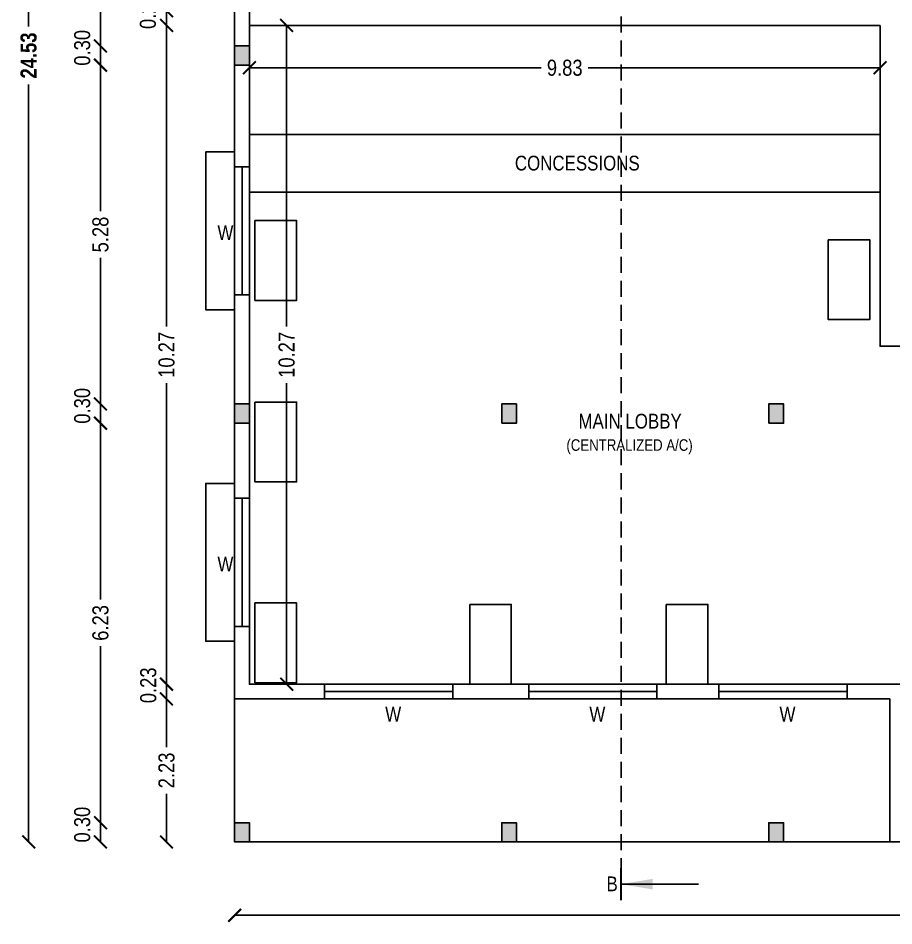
# Model space of a CAD drawing. Header units: metres. Extents: x 484 to 18344, y 10 to 2071.
# Drawn here: x 1567.18 to 1580.84, y 43.06 to 57.21 of the extents above; entities that cross this region are included whole.
import ezdxf
from ezdxf.enums import TextEntityAlignment as Align
from ezdxf.lldxf.tags import DXFTag

# ---------------------------------------------------------------- set-up
doc = ezdxf.new("R2010")
doc.units = ezdxf.units.M
doc.header["$MEASUREMENT"] = 0
doc.linetypes.add('HIDDEN', pattern=[0.375, 0.25, -0.125])
for name, color, linetype in [('0 @ 1 (1)', 7, 'Continuous'), ('0 @ 1 (2)', 7, 'Continuous'), ('BLK_1_FLR_0_CARPET_AREA', 10, 'Continuous'), ('BLK_1_FLR_0_DRINKING_WATER', 7, 'Continuous')]:
    doc.layers.add(name, color=color, linetype=linetype)
doc.layers.add('BLK_1_FLR_0_BLT_UP_AREA', color=1, linetype='Continuous', plot=False)
doc.styles.add('2', font='swissc.ttf', dxfattribs={"height": 0.23})
doc.styles.add('CODE', font='swissc.ttf', dxfattribs={"height": 0.25})
doc.styles.get("Standard").update_dxf_attribs({"font": 'swissc.ttf', "height": 0.23})
tags = doc.linetypes.add('00$1$HIDDEN', pattern=[0.375, 0.25, -0.125]).pattern_tags.tags
tags[6:7] = [DXFTag(74, 4), DXFTag(75, 0), DXFTag(340, '0'), DXFTag(46, 1.0), DXFTag(50, 0.0), DXFTag(44, 0.0), DXFTag(45, 0.0)]
tags[4:5] = [DXFTag(74, 4), DXFTag(75, 0), DXFTag(340, '0'), DXFTag(46, 1.0), DXFTag(50, 0.0), DXFTag(44, 0.0), DXFTag(45, 0.0)]
doc.dimstyles.new('OUTER', dxfattribs={"dimscale": 0, "dimtxt": 0.3, "dimasz": 0.18, "dimexe": 0.18, "dimexo": 0.0625, "dimgap": 0.09, "dimtad": 0, "dimzin": 0, "dimdsep": 46, "dimtxsty": 'CODE', "dimcen": 0.09, "dimse1": 1, "dimse2": 1, "dimclrd": 8, "dimclrt": 1, "dimadec": 0, "dimazin": 0, "dimtfac": 1, "dimtofl": 0, "dimtmove": 0, "dimatfit": 3, "dimfxl": 0, "dimtolj": 1, "dimtzin": 0, "dimarcsym": 0})

# ---------------------------------------------------------------- blocks, each defined once
blk = doc.blocks.new('_ArchTick')
at = {"const_width": 0.15}
blk.add_lwpolyline([(-0.5, -0.5), (0.5, 0.5)], dxfattribs=at)
blk = doc.blocks.new('*D236')
at = {"color": 0, "lineweight": -2}
for p, q in [((1570.789, 56.436), (1575.341, 56.436)), ((1580.623, 56.436), (1576.071, 56.436))]:
    blk.add_line(p, q, dxfattribs=at)
at = {"color": 0, "lineweight": -2, "xscale": 0.2, "yscale": 0.2, "zscale": 0.2, "rotation": 180}
blk.add_blockref('_ArchTick', (1570.789, 56.436), dxfattribs=at)
at = {"color": 0, "lineweight": -2, "xscale": 0.2, "yscale": 0.2, "zscale": 0.2}
blk.add_blockref('_ArchTick', (1580.623, 56.436), dxfattribs=at)
at = {"color": 0, "lineweight": -2, "insert": (1575.706, 56.436), "char_height": 0.25, "attachment_point": 5, "style": 'CODE'}
blk.add_mtext('\\A1;9.83', dxfattribs=at)
blk = doc.blocks.new('*D237')
at = {"color": 0, "lineweight": -2}
for p, q in [((1571.37, 57.096), (1571.37, 52.403)), ((1571.37, 46.826), (1571.37, 51.518))]:
    blk.add_line(p, q, dxfattribs=at)
at = {"color": 0, "lineweight": -2, "xscale": 0.2, "yscale": 0.2, "zscale": 0.2}
for p, rotation in [((1571.37, 57.096), 90), ((1571.37, 46.826), 270)]:
    blk.add_blockref('_ArchTick', p, dxfattribs=dict(at, rotation=rotation))
at = {"color": 0, "lineweight": -2, "insert": (1571.37, 51.961), "char_height": 0.25, "attachment_point": 5, "rotation": 90, "style": 'CODE'}
blk.add_mtext('\\A1;10.27', dxfattribs=at)
blk = doc.blocks.new('*D100')
at = {"color": 0, "lineweight": -2}
blk.add_line((1569.497, 46.826), (1569.497, 46.596), dxfattribs=at)
at = {"color": 0, "lineweight": -2, "xscale": 0.2, "yscale": 0.2, "zscale": 0.2}
for p, rotation in [((1569.497, 46.826), 90), ((1569.497, 46.596), 270)]:
    blk.add_blockref('_ArchTick', p, dxfattribs=dict(at, rotation=rotation))
at = {"color": 0, "lineweight": -2, "insert": (1569.213, 46.808), "char_height": 0.25, "attachment_point": 5, "rotation": 90, "style": 'CODE'}
blk.add_mtext('\\A1;0.23', dxfattribs=at)
blk = doc.blocks.new('*D101')
at = {"color": 0, "lineweight": -2}
for p, q in [((1569.497, 46.596), (1569.497, 45.844)), ((1569.497, 44.366), (1569.497, 45.117))]:
    blk.add_line(p, q, dxfattribs=at)
at = {"color": 0, "lineweight": -2, "xscale": 0.2, "yscale": 0.2, "zscale": 0.2}
for p, rotation in [((1569.497, 46.596), 90), ((1569.497, 44.366), 270)]:
    blk.add_blockref('_ArchTick', p, dxfattribs=dict(at, rotation=rotation))
at = {"color": 0, "lineweight": -2, "insert": (1569.497, 45.481), "char_height": 0.25, "attachment_point": 5, "rotation": 90, "style": 'CODE'}
blk.add_mtext('\\A1;2.23', dxfattribs=at)
blk = doc.blocks.new('*D107')
at = {"color": 0, "lineweight": -2}
for p, q in [((1568.467, 61.446), (1568.467, 59.479)), ((1568.467, 56.778), (1568.467, 58.745))]:
    blk.add_line(p, q, dxfattribs=at)
at = {"color": 0, "lineweight": -2, "xscale": 0.2, "yscale": 0.2, "zscale": 0.2}
for p, rotation in [((1568.467, 61.446), 90), ((1568.467, 56.778), 270)]:
    blk.add_blockref('_ArchTick', p, dxfattribs=dict(at, rotation=rotation))
at = {"color": 0, "lineweight": -2, "insert": (1568.467, 59.112), "char_height": 0.25, "attachment_point": 5, "rotation": 90, "style": 'CODE'}
blk.add_mtext('\\A1;4.67', dxfattribs=at)
blk = doc.blocks.new('*D108')
at = {"color": 0, "lineweight": -2}
blk.add_line((1568.467, 56.778), (1568.467, 56.478), dxfattribs=at)
at = {"color": 0, "lineweight": -2, "xscale": 0.2, "yscale": 0.2, "zscale": 0.2}
for p, rotation in [((1568.467, 56.778), 90), ((1568.467, 56.478), 270)]:
    blk.add_blockref('_ArchTick', p, dxfattribs=dict(at, rotation=rotation))
at = {"color": 0, "lineweight": -2, "insert": (1568.183, 56.748), "char_height": 0.25, "attachment_point": 5, "rotation": 90, "style": 'CODE'}
blk.add_mtext('\\A1;0.30', dxfattribs=at)
blk = doc.blocks.new('*D109')
at = {"color": 0, "lineweight": -2}
for p, q in [((1568.467, 56.478), (1568.467, 54.202)), ((1568.467, 51.196), (1568.467, 53.472))]:
    blk.add_line(p, q, dxfattribs=at)
at = {"color": 0, "lineweight": -2, "xscale": 0.2, "yscale": 0.2, "zscale": 0.2}
for p, rotation in [((1568.467, 56.478), 90), ((1568.467, 51.196), 270)]:
    blk.add_blockref('_ArchTick', p, dxfattribs=dict(at, rotation=rotation))
at = {"color": 0, "lineweight": -2, "insert": (1568.467, 53.837), "char_height": 0.25, "attachment_point": 5, "rotation": 90, "style": 'CODE'}
blk.add_mtext('\\A1;5.28', dxfattribs=at)
blk = doc.blocks.new('*D110')
at = {"color": 0, "lineweight": -2}
blk.add_line((1568.467, 51.196), (1568.467, 50.896), dxfattribs=at)
at = {"color": 0, "lineweight": -2, "xscale": 0.2, "yscale": 0.2, "zscale": 0.2}
for p, rotation in [((1568.467, 51.196), 90), ((1568.467, 50.896), 270)]:
    blk.add_blockref('_ArchTick', p, dxfattribs=dict(at, rotation=rotation))
at = {"color": 0, "lineweight": -2, "insert": (1568.183, 51.166), "char_height": 0.25, "attachment_point": 5, "rotation": 90, "style": 'CODE'}
blk.add_mtext('\\A1;0.30', dxfattribs=at)
blk = doc.blocks.new('*D111')
at = {"color": 0, "lineweight": -2}
for p, q in [((1568.467, 50.896), (1568.467, 48.145)), ((1568.467, 44.666), (1568.467, 47.417))]:
    blk.add_line(p, q, dxfattribs=at)
at = {"color": 0, "lineweight": -2, "xscale": 0.2, "yscale": 0.2, "zscale": 0.2}
for p, rotation in [((1568.467, 50.896), 90), ((1568.467, 44.666), 270)]:
    blk.add_blockref('_ArchTick', p, dxfattribs=dict(at, rotation=rotation))
at = {"color": 0, "lineweight": -2, "insert": (1568.467, 47.781), "char_height": 0.25, "attachment_point": 5, "rotation": 90, "style": 'CODE'}
blk.add_mtext('\\A1;6.23', dxfattribs=at)
blk = doc.blocks.new('*D112')
at = {"color": 0, "lineweight": -2}
blk.add_line((1568.467, 44.666), (1568.467, 44.366), dxfattribs=at)
at = {"color": 0, "lineweight": -2, "xscale": 0.2, "yscale": 0.2, "zscale": 0.2}
for p, rotation in [((1568.467, 44.666), 90), ((1568.467, 44.366), 270)]:
    blk.add_blockref('_ArchTick', p, dxfattribs=dict(at, rotation=rotation))
at = {"color": 0, "lineweight": -2, "insert": (1568.183, 44.636), "char_height": 0.25, "attachment_point": 5, "rotation": 90, "style": 'CODE'}
blk.add_mtext('\\A1;0.30', dxfattribs=at)
blk = doc.blocks.new('*D114')
at = {"color": 0, "lineweight": -2}
blk.add_line((1569.497, 57.326), (1569.497, 57.096), dxfattribs=at)
at = {"color": 0, "lineweight": -2, "xscale": 0.2, "yscale": 0.2, "zscale": 0.2}
for p, rotation in [((1569.497, 57.326), 90), ((1569.497, 57.096), 270)]:
    blk.add_blockref('_ArchTick', p, dxfattribs=dict(at, rotation=rotation))
at = {"color": 0, "lineweight": -2, "insert": (1569.207, 57.32), "char_height": 0.25, "attachment_point": 5, "rotation": 90, "style": 'CODE'}
blk.add_mtext('\\A1;0.23', dxfattribs=at)
blk = doc.blocks.new('*D115')
at = {"color": 0, "lineweight": -2}
for p, q in [((1569.497, 57.096), (1569.497, 52.403)), ((1569.497, 46.826), (1569.497, 51.518))]:
    blk.add_line(p, q, dxfattribs=at)
at = {"color": 0, "lineweight": -2, "xscale": 0.2, "yscale": 0.2, "zscale": 0.2}
for p, rotation in [((1569.497, 57.096), 90), ((1569.497, 46.826), 270)]:
    blk.add_blockref('_ArchTick', p, dxfattribs=dict(at, rotation=rotation))
at = {"color": 0, "lineweight": -2, "insert": (1569.497, 51.961), "char_height": 0.25, "attachment_point": 5, "rotation": 90, "style": 'CODE'}
blk.add_mtext('\\A1;10.27', dxfattribs=at)
blk = doc.blocks.new('*D217')
at = {"color": 0, "lineweight": -2}
for p, q in [((1567.347, 68.891), (1567.347, 57.079)), ((1567.347, 44.366), (1567.347, 56.177))]:
    blk.add_line(p, q, dxfattribs=at)
at = {"color": 0, "lineweight": -2, "xscale": 0.2, "yscale": 0.2, "zscale": 0.2}
for p, rotation in [((1567.347, 68.891), 90), ((1567.347, 44.366), 270)]:
    blk.add_blockref('_ArchTick', p, dxfattribs=dict(at, rotation=rotation))
at = {"color": 0, "lineweight": -2, "insert": (1567.347, 56.628), "char_height": 0.25, "attachment_point": 5, "rotation": 90, "style": 'CODE'}
blk.add_mtext('\\A1;{\\fSwis721 Cn BT|b1|i0|c0|p34;24.53}', dxfattribs=at)
blk = doc.blocks.new('*D135')
at = {"color": 0, "lineweight": -2}
for p, q in [((1570.559, 43.222), (1582.673, 43.222)), ((1595.689, 43.222), (1583.574, 43.222))]:
    blk.add_line(p, q, dxfattribs=at)
at = {"color": 0, "lineweight": -2, "xscale": 0.2, "yscale": 0.2, "zscale": 0.2, "rotation": 180}
blk.add_blockref('_ArchTick', (1570.559, 43.222), dxfattribs=at)
at = {"color": 0, "lineweight": -2, "xscale": 0.2, "yscale": 0.2, "zscale": 0.2}
blk.add_blockref('_ArchTick', (1595.689, 43.222), dxfattribs=at)
at = {"color": 0, "lineweight": -2, "insert": (1583.124, 43.222), "char_height": 0.25, "attachment_point": 5, "style": 'CODE'}
blk.add_mtext('\\A1;{\\fSwis721 Cn BT|b1|i0|c0|p34;25.13}', dxfattribs=at)

msp = doc.modelspace()

# ---------------------------------------------------------------- hatches: boundary and pattern name
for points in [[(1570.55888, 56.47812), (1570.78888, 56.47812), (1570.78888, 56.77812), (1570.55888, 56.77812)], [(1570.55888, 50.89555), (1570.78888, 50.89555), (1570.78888, 51.19555), (1570.55888, 51.19555)], [(1574.72357, 50.89555), (1574.95357, 50.89555), (1574.95357, 51.19555), (1574.72357, 51.19555)], [(1578.88825, 50.89555), (1579.11825, 50.89555), (1579.11825, 51.19555), (1578.88825, 51.19555)], [(1570.55888, 44.36555), (1570.78888, 44.36555), (1570.78888, 44.66555), (1570.55888, 44.66555)], [(1574.72357, 44.36555), (1574.95357, 44.36555), (1574.95357, 44.66555), (1574.72357, 44.66555)], [(1578.88825, 44.36555), (1579.11825, 44.36555), (1579.11825, 44.66555), (1578.88825, 44.66555)]]:
    msp.add_hatch(color=256).paths.add_polyline_path(points)

# ---------------------------------------------------------------- linework, layer by layer
at = {"linetype": 'HIDDEN'}
for p, q in [((1576.58488, 69.98868), (1576.58488, 43.44208)), ((1570.55888, 46.59555), (1570.55888, 44.36555)), ((1588.62862, 44.36555), (1570.55888, 44.36555))]:
    msp.add_line(p, q, dxfattribs=at)
at = {"ltscale": 0.5}
for p, q in [((1570.78888, 46.82555), (1570.78888, 64.35517)), ((1580.62294, 57.09555), (1570.78888, 57.09555)), ((1580.62294, 52.0955), (1580.62294, 57.09555)), ((1580.92909, 52.0955), (1580.62294, 52.0955)), ((1580.85294, 46.82555), (1570.78888, 46.82555)), ((1580.77794, 46.59555), (1570.78888, 46.59555))]:
    msp.add_line(p, q, dxfattribs=at)
at = {"linetype": '00$1$HIDDEN'}
for p, q in [((1580.62294, 55.39555), (1570.78888, 55.39555)), ((1580.62294, 54.49555), (1570.78888, 54.49555))]:
    msp.add_line(p, q, dxfattribs=at)
at = {"lineweight": -2}
for p, q in [((1570.78888, 54.8944), (1570.55888, 54.8944)), ((1570.67388, 52.8944), (1570.67388, 54.8944)), ((1570.78888, 52.8944), (1570.55888, 52.8944)), ((1570.78888, 49.72625), (1570.55888, 49.72625)), ((1570.67388, 47.72625), (1570.67388, 49.72625)), ((1570.78888, 47.72625), (1570.55888, 47.72625)), ((1571.96062, 46.59555), (1571.96062, 46.82555)), ((1571.96062, 46.71055), (1573.96062, 46.71055)), ((1573.96062, 46.59555), (1573.96062, 46.82555)), ((1575.14408, 46.59555), (1575.14408, 46.82555)), ((1575.14408, 46.71055), (1577.14408, 46.71055)), ((1577.14408, 46.59555), (1577.14408, 46.82555)), ((1578.10855, 46.59555), (1578.10855, 46.82555)), ((1578.10855, 46.71055), (1580.10855, 46.71055)), ((1580.10855, 46.59555), (1580.10855, 46.82555))]:
    msp.add_line(p, q, dxfattribs=at)
at = {"linetype": 'Continuous'}
for p, q in [((1580.77794, 46.59555), (1580.77794, 44.36555)), ((1580.77794, 44.36555), (1585.37495, 44.36555))]:
    msp.add_line(p, q, dxfattribs=at)
at = {"lineweight": 30}
msp.add_line((1576.58488, 43.45592), (1576.58488, 43.9586), dxfattribs=at)
at = {"ltscale": 0.5}
msp.add_lwpolyline([(1570.78888, 46.59555), (1570.55888, 46.59555), (1570.55888, 68.89069), (1570.78888, 68.89069)], dxfattribs=at)
for points in [[(1570.55888, 56.47812), (1570.78888, 56.47812), (1570.78888, 56.77812), (1570.55888, 56.77812)], [(1570.55888, 50.89555), (1570.78888, 50.89555), (1570.78888, 51.19555), (1570.55888, 51.19555)], [(1574.72357, 50.89555), (1574.95357, 50.89555), (1574.95357, 51.19555), (1574.72357, 51.19555)], [(1578.88825, 50.89555), (1579.11825, 50.89555), (1579.11825, 51.19555), (1578.88825, 51.19555)], [(1570.55888, 44.36555), (1570.78888, 44.36555), (1570.78888, 44.66555), (1570.55888, 44.66555)], [(1574.72357, 44.36555), (1574.95357, 44.36555), (1574.95357, 44.66555), (1574.72357, 44.66555)], [(1578.88825, 44.36555), (1579.11825, 44.36555), (1579.11825, 44.66555), (1578.88825, 44.66555)]]:
    msp.add_lwpolyline(points, close=True)
at = {"linetype": '00$1$HIDDEN', "lineweight": -2, "ltscale": 0.5}
for points in [[(1570.55888, 52.6644), (1570.55888, 55.1244), (1570.10888, 55.1244), (1570.10888, 52.6644)], [(1570.55888, 47.49625), (1570.55888, 49.95625), (1570.10888, 49.95625), (1570.10888, 47.49625)]]:
    msp.add_lwpolyline(points, close=True, dxfattribs=at)
at = {"layer": 'BLK_1_FLR_0_BLT_UP_AREA', "color": 16}
msp.add_lwpolyline([(1570.55888, 68.89069), (1595.68862, 68.89069), (1595.68862, 44.36555), (1570.55888, 44.36555)], close=True, dxfattribs=at)
at = {"layer": 'BLK_1_FLR_0_CARPET_AREA', "elevation": 0}
msp.add_lwpolyline([(1580.62294, 57.09555), (1580.62294, 52.0955), (1585.48346, 52.0955), (1585.48346, 49.02555), (1593.34213, 49.02555), (1593.34213, 46.82555), (1570.78888, 46.82555), (1570.78888, 57.09555), (1580.62294, 57.09555)], close=True, dxfattribs=at)
at = {"layer": 'BLK_1_FLR_0_DRINKING_WATER'}
for points in [[(1570.876, 54.05326), (1571.52442, 54.05326), (1571.52442, 52.8084), (1570.876, 52.8084)], [(1579.81459, 53.75524), (1580.46302, 53.75524), (1580.46302, 52.51039), (1579.81459, 52.51039)], [(1570.876, 51.22356), (1571.52442, 51.22356), (1571.52442, 49.97871), (1570.876, 49.97871)], [(1570.876, 48.09354), (1571.52442, 48.09354), (1571.52442, 46.84869), (1570.876, 46.84869)], [(1574.22407, 48.0704), (1574.87249, 48.0704), (1574.87249, 46.82555), (1574.22407, 46.82555)], [(1577.28948, 48.0704), (1577.9379, 48.0704), (1577.9379, 46.82555), (1577.28948, 46.82555)]]:
    msp.add_lwpolyline(points, close=True, dxfattribs=at)

# ---------------------------------------------------------------- texts
at = {"linetype": 'ByBlock', "lineweight": 30, "style": '2'}
msp.add_text('(CENTRALIZED A/C)', height=0.18, dxfattribs=at).set_placement((1575.73216, 50.46464))
at = {"linetype": 'ByBlock', "lineweight": 30}
msp.add_text('B', height=0.23, dxfattribs=at).set_placement((1576.445, 43.59775), align=Align.CENTER)
at = {"lineweight": 30, "char_height": 0.23, "style": '2'}
for s, width, insert, attachment_point in [('CONCESSIONS', 1.3449623, (1574.9284, 55.06556), 1), ('W', 0.1201948, (1570.2908, 53.75222), 7), ('{\\W1.251438; }MAIN LOBBY', 1.6989334, (1575.82851, 51.04202), 1), ('W', 0.1201948, (1570.2908, 48.58407), 7), ('W', 0.1201948, (1572.90697, 46.24322), 7), ('W', 0.1201948, (1576.09043, 46.24322), 7), ('W', 0.1201948, (1579.0549, 46.24322), 7)]:
    msp.add_mtext_dynamic_manual_height_columns(s, width=width, gutter_width=1.15, heights=[0], dxfattribs=dict(at, insert=insert, attachment_point=attachment_point))

# ---------------------------------------------------------------- dimensions: what is measured, and where the dimension line sits
at = {"layer": '0 @ 1 (2)', "lineweight": -2}
dim = msp.add_linear_dim(base=(1567.34721, 44.36555), p1=(1570.55888, 68.89069), p2=(1570.55888, 44.36555), angle=90, text='{\\fSwis721 Cn BT|b1|i0|c0|p34;<>}', dimstyle='OUTER', override={"dimscale": 1, "dimtxt": 0.25, "dimasz": 0.2, "dimblk": 'ArchTick', "dimclrd": 0, "dimclrt": 0, "dimtix": 0, "dimtofl": 0, "dimtmove": 0, "dimatfit": 3, "dimfxl": 6}, dxfattribs=at)
dim.commit()
dim.dimension.update_dxf_attribs({"geometry": '*D217', "text_midpoint": (1567.34721, 56.62812)})
for base, p1, p2, override, picture, middle in [((1568.46719, 56.77812), (1570.55888, 61.44566), (1570.55888, 56.77812), {"dimscale": 1, "dimtxt": 0.25, "dimasz": 0.2, "dimblk": 'ArchTick', "dimclrd": 0, "dimclrt": 0, "dimtix": 0, "dimtofl": 0, "dimtmove": 1, "dimatfit": 3, "dimfxl": 6}, '*D107', (1568.46719, 59.11189)), ((1569.49708, 46.82555), (1571.91156, 57.09555), (1571.61977, 46.82555), {"dimscale": 1, "dimtxt": 0.25, "dimasz": 0.2, "dimblk": 'ArchTick', "dimclrd": 0, "dimclrt": 0, "dimtix": 0, "dimtofl": 0, "dimtmove": 1, "dimatfit": 3, "dimfxl": 6}, '*D115', (1569.49708, 51.96055)), ((1571.36961, 46.82555), (1571.36961, 57.09555), (1571.36961, 46.82555), {"dimscale": 1, "dimtxt": 0.25, "dimasz": 0.2, "dimblk": 'ArchTick', "dimclrd": 0, "dimclrt": 0, "dimtix": 0, "dimtofl": 0, "dimtmove": 0, "dimatfit": 3, "dimfxl": 6}, '*D237', (1571.36961, 51.96055)), ((1568.46719, 51.19555), (1570.55888, 56.47812), (1570.55888, 51.19555), {"dimscale": 1, "dimtxt": 0.25, "dimasz": 0.2, "dimblk": 'ArchTick', "dimclrd": 0, "dimclrt": 0, "dimtix": 0, "dimtofl": 0, "dimtmove": 1, "dimatfit": 3, "dimfxl": 6}, '*D109', (1568.46719, 53.83684)), ((1568.46719, 44.66555), (1570.55888, 50.89555), (1570.55888, 44.66555), {"dimscale": 1, "dimtxt": 0.25, "dimasz": 0.2, "dimblk": 'ArchTick', "dimclrd": 0, "dimclrt": 0, "dimtix": 0, "dimtofl": 0, "dimtmove": 1, "dimatfit": 3, "dimfxl": 6}, '*D111', (1568.46719, 47.78055)), ((1569.49708, 44.36555), (1570.78888, 46.59555), (1571.1156, 44.36555), {"dimscale": 1, "dimtxt": 0.25, "dimasz": 0.2, "dimblk": 'ArchTick', "dimclrd": 0, "dimclrt": 0, "dimtix": 0, "dimtofl": 0, "dimtmove": 1, "dimatfit": 3, "dimfxl": 6}, '*D101', (1569.49708, 45.48055))]:
    dim = msp.add_linear_dim(base=base, p1=p1, p2=p2, angle=90, dimstyle='OUTER', override=override, dxfattribs=at)
    dim.commit()
    dim.dimension.update_dxf_attribs({"geometry": picture, "text_midpoint": middle})
for base, p1, p2, picture, middle in [((1569.49708, 57.09555), (1572.78888, 57.32555), (1571.91156, 57.09555), '*D114', (1569.20696, 57.32011)), ((1568.46719, 56.47812), (1570.55888, 56.77812), (1570.55888, 56.47812), '*D108', (1568.18341, 56.74825)), ((1568.46719, 50.89555), (1570.55888, 51.19555), (1570.55888, 50.89555), '*D110', (1568.18341, 51.16568)), ((1569.49708, 46.59555), (1570.78888, 46.82555), (1570.78888, 46.59555), '*D100', (1569.21259, 46.80815)), ((1568.46719, 44.36555), (1570.55888, 44.66555), (1570.55888, 44.36555), '*D112', (1568.18341, 44.63568))]:
    dim = msp.add_linear_dim(base=base, p1=p1, p2=p2, angle=90, dimstyle='OUTER', override={"dimscale": 1, "dimtxt": 0.25, "dimasz": 0.2, "dimblk": 'ArchTick', "dimclrd": 0, "dimclrt": 0, "dimtix": 0, "dimtofl": 0, "dimtmove": 1, "dimatfit": 3, "dimfxl": 6}, dxfattribs=at)
    dim.commit()
    dim.dimension.update_dxf_attribs({"geometry": picture, "text_midpoint": middle, "dimtype": 128})
dim = msp.add_linear_dim(base=(1580.62294, 56.43563), p1=(1570.78888, 57.09555), p2=(1580.62294, 57.09555), dimstyle='OUTER', override={"dimscale": 1, "dimtxt": 0.25, "dimasz": 0.2, "dimblk": 'ArchTick', "dimclrd": 0, "dimclrt": 0, "dimtix": 0, "dimtofl": 0, "dimtmove": 0, "dimatfit": 3, "dimfxl": 6}, dxfattribs=at)
dim.commit()
dim.dimension.update_dxf_attribs({"geometry": '*D236', "text_midpoint": (1575.70591, 56.43563)})
dim = msp.add_linear_dim(base=(1595.68862, 43.22212), p1=(1570.55888, 44.36555), p2=(1595.68862, 44.36555), text='{\\fSwis721 Cn BT|b1|i0|c0|p34;<>}', dimstyle='OUTER', override={"dimscale": 1, "dimtxt": 0.25, "dimasz": 0.2, "dimblk": 'ArchTick', "dimclrd": 0, "dimclrt": 0, "dimtix": 0, "dimtofl": 0, "dimtmove": 0, "dimatfit": 3, "dimfxl": 6}, dxfattribs=at)
dim.commit()
dim.dimension.update_dxf_attribs({"geometry": '*D135', "text_midpoint": (1583.12375, 43.22212)})

# ---------------------------------------------------------------- leaders
at = {"layer": '0 @ 1 (1)', "linetype": 'ByBlock', "lineweight": 30}
msp.add_leader([(1576.57897, 43.7082), (1577.78981, 43.7082)], dimstyle='OUTER', override={"dimscale": 1, "dimasz": 0.5, "dimgap": 0.09, "dimtad": 0, "dimtih": 1, "dimtoh": 1, "dimclrd": 0, "dimclrt": 0, "dimfxl": 6}, dxfattribs=at)

doc.saveas('drawing.dxf')
